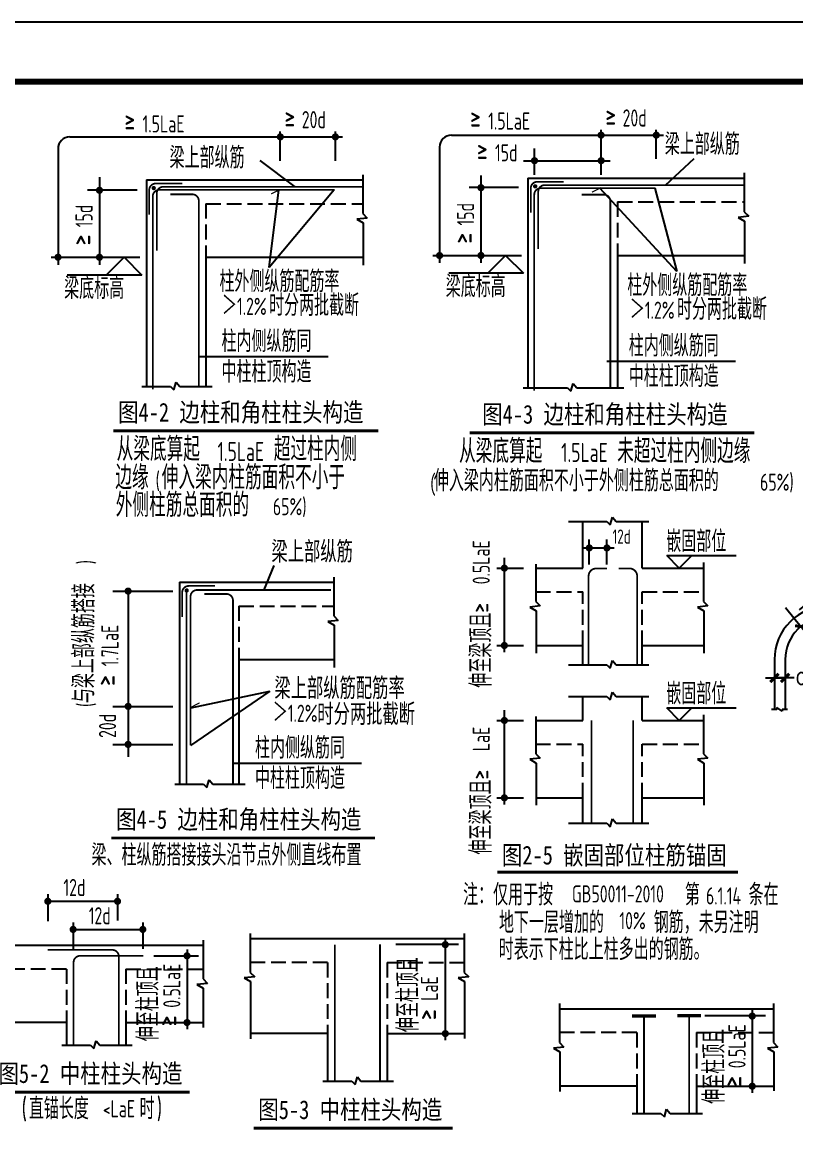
# Model space of a CAD drawing. Extents: x 250899 to 571870, y 268083 to 317384.
# Drawn here: x 470606 to 483609, y 295121 to 313733 of the extents above; entities that cross this region are included whole.
import ezdxf

# ---------------------------------------------------------------- set-up
doc = ezdxf.new("R2010")
doc.units = 0
doc.header["$LTSCALE"] = 1000
doc.header["$MEASUREMENT"] = 0
doc.linetypes.add('DASH', pattern=[0.35, 0.25, -0.1])
for name, color, linetype in [('PUB_TITLE', 4, 'Continuous'), ('TEXT', 7, 'Continuous'), ('文字', 7, 'Continuous'), ('标注', 3, 'Continuous'), ('轮廓', 2, 'Continuous'), ('轮廓1', 30, 'Continuous'), ('钢筋1', 1, 'Continuous')]:
    doc.layers.add(name, color=color, linetype=linetype)
doc.styles.add('-宋体', font='SimSun.ttf', dxfattribs={"width": 0.8})
doc.styles.add('_HZTXT', font='gs_txt.shx', dxfattribs={"width": 0.8, "bigfont": 'gs_hztxt.shx'})
doc.styles.add('_TXT', font='TXT', dxfattribs={"width": 1.028571})
doc.styles.add('BW_Rein', font='Tssdeng.shx', dxfattribs={"width": 0.7, "bigfont": 'hztxt.shx'})
doc.styles.add('DIM_FONT', font='SIMPLEX.shx', dxfattribs={"width": 0.8})
doc.dimstyles.new('AXIS', dxfattribs={"dimtxt": 300, "dimasz": 1, "dimexe": 250, "dimexo": 300, "dimgap": 150, "dimtad": 1, "dimdec": 0, "dimzin": 0, "dimdsep": 46, "dimtxsty": 'DIM_FONT', "dimblk": '_DIMX', "dimcen": 0.9, "dimse1": 1, "dimse2": 1, "dimclrt": 7, "dimadec": 0, "dimazin": 0, "dimtfac": 1, "dimtdec": 0, "dimtix": 1, "dimtmove": 2, "dimatfit": 3, "dimldrblk": '_DIMX', "dimfxl": 1, "dimtolj": 1, "dimtzin": 0, "dimarcsym": 0})
doc.dimstyles.new('NORMAL', dxfattribs={"dimtxt": 300, "dimasz": 1, "dimexe": 250, "dimexo": 300, "dimgap": 150, "dimtad": 1, "dimdec": 0, "dimzin": 0, "dimdsep": 46, "dimtxsty": 'DIM_FONT', "dimblk": '_DIMX', "dimcen": -100, "dimdle": 100, "dimclrt": 7, "dimadec": 0, "dimazin": 0, "dimtfac": 0.001125, "dimtdec": 0, "dimtix": 1, "dimtmove": 2, "dimatfit": 3, "dimldrblk": '_DIMX', "dimfxl": 1, "dimtolj": 1, "dimtzin": 0, "dimarcsym": 0})

# ---------------------------------------------------------------- blocks, each defined once
blk = doc.blocks.new('_DIMX')
blk.add_line((-150, 0), (150, 0))
at = {"const_width": 50}
blk.add_lwpolyline([(-70, -70), (70, 70)], dxfattribs=at)
blk = doc.blocks.new('*D154')
at = {"layer": 'Defpoints', "color": 0, "transparency": 16777216}
for p in [(483695, 303580), (484150, 303022)]:
    blk.add_point(p, dxfattribs=at)
at = {"layer": '标注', "color": 0, "lineweight": -2, "transparency": 16777216}
for p, q in [((483437, 303897), (483694, 303581)), ((484150, 303022), (483695, 303580))]:
    blk.add_line(p, q, dxfattribs=at)
at = {"layer": '标注', "color": 0, "lineweight": -2, "transparency": 16777216, "rotation": 309.1914597175174}
blk.add_blockref('_DIMX', (483695, 303580), dxfattribs=at)
at = {"layer": '标注', "color": 7, "transparency": 16777216, "insert": (483817, 303945), "char_height": 350, "attachment_point": 5, "rotation": 309.1915, "style": 'DIM_FONT'}
blk.add_mtext('\\A1;r', dxfattribs=at)
blk = doc.blocks.new('*D153')
at = {"layer": 'Defpoints', "color": 0, "transparency": 16777216}
for p in [(483249, 302715), (483249, 302552), (483429, 302552)]:
    blk.add_point(p, dxfattribs=at)
at = {"layer": '标注', "color": 0, "lineweight": -2, "transparency": 16777216}
for p, q in [((483248, 302715), (483247, 302715)), ((483429, 302715), (483249, 302715)), ((483430, 302715), (483431, 302715))]:
    blk.add_line(p, q, dxfattribs=at)
blk.add_blockref('_DIMX', (483249, 302715), dxfattribs=at)
at = {"layer": '标注', "color": 0, "lineweight": -2, "transparency": 16777216, "rotation": 180}
blk.add_blockref('_DIMX', (483429, 302715), dxfattribs=at)
at = {"layer": '标注', "color": 7, "transparency": 16777216, "insert": (483702, 302754), "char_height": 300, "attachment_point": 5, "style": 'DIM_FONT'}
blk.add_mtext('\\A1;d', dxfattribs=at)

msp = doc.modelspace()

# ---------------------------------------------------------------- linework, layer by layer
at = {"layer": 'PUB_TITLE'}
msp.add_lwpolyline([(448275.8, 271733.2), (507675.8, 271733.2), (507675.8, 313733.2), (448275.8, 313733.2)], close=True, dxfattribs=at)
at = {"layer": 'PUB_TITLE', "const_width": 100}
msp.add_lwpolyline([(450775.8, 272733.2), (506675.8, 272733.2), (506675.8, 312733.2), (450775.8, 312733.2)], close=True, dxfattribs=at)
at = {"layer": '文字', "const_width": 30}
for points in [[(473296.2, 311021.8), (472852.2, 311021.8, 0.4142136), (472742.2, 310911.8), (472742.2, 310500.4)], [(479708, 311050.9), (479264, 311050.9, 0.4142136), (479154, 310940.9), (479154, 310529.4)], [(473850, 304260.1), (473406, 304260.1, 0.4142136), (473296, 304150.1), (473296, 303738.7)]]:
    msp.add_lwpolyline(points, format="xyb", dxfattribs=at)
at = {"layer": '文字', "const_width": 36}
for points in [[(472799.6, 310945.6, 1), (472835.6, 310945.6, 1)], [(479211.5, 310974.7, 1), (479247.5, 310974.7, 1)], [(473353.4, 304183.9, 1), (473389.4, 304183.9, 1)]]:
    msp.add_lwpolyline(points, format="xyb", close=True, dxfattribs=at)
at = {"layer": '文字', "const_width": 50}
for points in [[(472138.8, 306866.1), (476594.5, 306866.1)], [(478129.9, 306831.7), (482908.9, 306831.7)], [(472105.5, 300024.8), (476538.6, 300024.8)], [(478595.2, 299448.7), (482637.2, 299448.7)], [(470128.4, 295753.9), (473419.8, 295753.9)], [(474495, 295147), (477841.8, 295147)]]:
    msp.add_lwpolyline(points, dxfattribs=at)
at = {"layer": '标注'}
for p, q in [((471409.2, 311805.3), (475992.6, 311805.3)), ((474944.9, 311405.6), (474944.9, 311894.2)), ((475871, 311405.6), (475871, 311894.2)), ((477821, 311834.4), (481384.4, 311834.4)), ((480336.8, 311165.1), (480336.8, 311923.2)), ((481262.9, 311434.6), (481262.9, 311923.2)), ((471209.2, 311605.3), (471209.2, 309657.4)), ((477621, 311634.4), (477621, 309686.4)), ((479216.7, 311165.1), (479216.7, 311610)), ((475195.2, 310966.4), (474607, 311410.8)), ((479031.2, 311403.1), (480486.3, 311403.1)), ((481417.6, 310995.5), (481897.8, 311439.8)), ((482743.5, 311199.3), (482743.5, 310545.8)), ((471905.6, 311127.2), (471905.6, 309657.4)), ((476331.7, 311170.2), (476331.7, 310516.7)), ((478317.4, 311156.2), (478317.4, 309686.4)), ((471704.8, 310914.7), (472539, 310914.7)), ((474756.5, 309611), (474922.2, 310914.1)), ((475848.6, 310914.1), (474756.5, 309611)), ((478116.6, 310958.3), (478950.8, 310958.3)), ((481611.6, 309545.7), (480314.1, 310943.2)), ((481240.5, 310943.2), (481611.6, 309545.7)), ((476331.7, 310516.7), (476406.8, 310441.6)), ((482818.6, 310470.6), (482641.9, 310452.9)), ((482743.5, 310545.8), (482818.6, 310470.6)), ((476406.8, 310441.6), (476230.1, 310423.9)), ((476230.1, 310423.9), (476336.1, 310362)), ((476336.1, 310362), (476336.1, 309651)), ((482641.9, 310452.9), (482747.9, 310391)), ((482747.9, 310391), (482747.9, 309680.1)), ((471095.1, 309783.1), (472584, 309783.1)), ((472318.1, 309783.8), (472018.1, 309483.8)), ((472318.1, 309783.8), (472618.1, 309483.8)), ((477507, 309812.1), (478995.8, 309812.1)), ((478730, 309812.8), (478430, 309512.8)), ((478730, 309812.8), (479030, 309512.8)), ((472618.1, 309483.8), (471364.9, 309483.8)), ((479030, 309512.8), (477776.7, 309512.8)), ((473586.7, 308114.4), (475749, 308114.4)), ((480430.9, 308038.3), (482593.2, 308038.3)), ((473156.5, 307553.1), (473195.4, 307683.9)), ((473195.4, 307683.9), (473255.4, 307609.7)), ((472616.9, 307609.7), (473100, 307609.7)), ((473100, 307609.7), (473156.5, 307553.1)), ((473255.4, 307609.7), (473799.8, 307609.7)), ((479028.8, 307587.6), (479772.3, 307587.6)), ((479772.3, 307587.6), (479828.8, 307531)), ((479828.8, 307531), (479867.7, 307661.8)), ((479867.7, 307661.8), (479927.7, 307587.6)), ((479927.7, 307587.6), (480716.7, 307587.6)), ((479788.7, 305340.8), (480431.7, 305340.8)), ((480431.7, 305340.8), (480488.2, 305284.2)), ((480488.2, 305284.2), (480527.1, 305415)), ((480527.1, 305415), (480587.2, 305340.8)), ((480587.2, 305340.8), (481136.7, 305340.8)), ((480045.6, 304898.4), (480557.2, 304898.4)), ((480137.7, 304618.8), (480137.7, 305038.1)), ((480434.3, 304618.8), (480434.3, 305038.1)), ((478711.1, 303146.5), (478711.1, 304732.9)), ((481438.9, 304769.1), (482604, 304769.1)), ((481648.9, 304559.1), (481438.9, 304769.1)), ((481858.9, 304769.1), (481648.9, 304559.1)), ((474671.5, 304192.2), (474840.1, 304601.5)), ((478582.3, 304559.1), (479032.9, 304559.1)), ((479238.1, 304626.7), (479238.1, 303998.6)), ((482056.3, 304652.1), (482056.3, 303998.6)), ((475844.3, 304408.5), (475844.3, 303755)), ((472131.2, 304173.4), (473137.7, 304173.4)), ((472387.1, 304172.8), (472387.1, 301386.3)), ((479238.1, 303998.6), (479313.3, 303923.4)), ((482056.3, 303998.6), (482131.4, 303923.4)), ((475844.3, 303755), (475919.4, 303679.8)), ((479313.3, 303923.4), (479136.5, 303905.7)), ((479136.5, 303905.7), (479242.5, 303843.8)), ((479242.5, 303843.8), (479242.5, 303132.8)), ((482131.4, 303923.4), (481954.6, 303905.7)), ((481954.6, 303905.7), (482060.7, 303843.8)), ((482060.7, 303843.8), (482060.7, 303132.8)), ((475919.4, 303679.8), (475742.6, 303662.2)), ((475742.6, 303662.2), (475848.7, 303600.2)), ((475848.7, 303600.2), (475848.7, 302889.3)), ((478582.3, 303259.1), (479032.9, 303259.1)), ((479788.7, 302934.1), (480431.7, 302934.1)), ((480431.7, 302934.1), (480488.2, 302877.6)), ((480488.2, 302877.6), (480527.1, 303008.4)), ((480527.1, 303008.4), (480587.2, 302934.1)), ((480587.2, 302934.1), (481136.7, 302934.1)), ((474767.2, 302491.5), (473436.2, 301581.4)), ((473442.9, 302210.9), (474767.2, 302491.5)), ((480488.2, 302344.8), (480527.1, 302475.6)), ((480527.1, 302475.6), (480587.2, 302401.3)), ((479788.7, 302401.3), (480431.7, 302401.3)), ((480431.7, 302401.3), (480488.2, 302344.8)), ((480587.2, 302401.3), (481136.7, 302401.3)), ((472131.2, 302236.1), (473137.7, 302236.1)), ((478711.1, 300587.3), (478711.1, 302173.8)), ((481438.9, 302209.9), (482604, 302209.9)), ((481648.9, 301999.9), (481438.9, 302209.9)), ((481858.9, 302209.9), (481648.9, 301999.9)), ((482056.3, 302092.9), (482056.3, 301439.4)), ((483289, 302186.6), (483200.4, 302186.6)), ((483289, 302217.1), (483289, 302186.6)), ((483381.8, 302157.1), (483289, 302217.1)), ((483381.8, 302186.6), (483381.8, 302157.1)), ((483468.3, 302186.6), (483381.8, 302186.6)), ((478582.3, 301999.9), (479032.9, 301999.9)), ((479238.1, 302067.5), (479238.1, 301439.4)), ((472131.2, 301597.1), (473137.7, 301597.1)), ((479313.3, 301364.2), (479136.5, 301346.6)), ((479136.5, 301346.6), (479242.5, 301284.7)), ((479238.1, 301439.4), (479313.3, 301364.2)), ((482131.4, 301364.2), (481954.6, 301346.6)), ((481954.6, 301346.6), (482060.7, 301284.7)), ((482056.3, 301439.4), (482131.4, 301364.2)), ((474149.9, 301282.6), (476312.1, 301282.6)), ((479242.5, 301284.7), (479242.5, 300573.7)), ((482060.7, 301284.7), (482060.7, 300573.7)), ((473710.3, 300873.1), (473749.2, 301003.9)), ((473749.2, 301003.9), (473809.2, 300929.7)), ((473170.7, 300929.7), (473653.8, 300929.7)), ((473653.8, 300929.7), (473710.3, 300873.1)), ((473809.2, 300929.7), (474353.6, 300929.7)), ((478582.3, 300699.9), (479032.9, 300699.9)), ((479788.7, 300271.6), (480431.7, 300271.6)), ((480431.7, 300271.6), (480488.2, 300215.1)), ((480488.2, 300215.1), (480527.1, 300345.9)), ((480527.1, 300345.9), (480587.2, 300271.6)), ((480587.2, 300271.6), (481136.7, 300271.6)), ((470983.9, 298961.9), (472247.6, 298961.9)), ((471037.8, 299079.7), (471037.8, 298628.3)), ((472208.9, 299078.6), (472208.9, 298638.3)), ((471463.4, 298605.7), (471463.4, 298154.3)), ((472634.5, 298604.7), (472634.5, 298164.4)), ((471409.5, 298487.9), (472673.2, 298487.9)), ((474440.2, 298420.7), (474440.2, 297767.2)), ((478035.8, 298420.7), (478035.8, 297767.2)), ((473646.2, 298310.7), (473646.2, 297657.2)), ((477941.9, 298237.1), (476883.9, 298237.1)), ((477718.1, 298338), (477718.1, 296628.9)), ((472817.7, 298044.5), (473570.6, 298044.5)), ((473377.6, 298149.8), (473377.6, 296814.2)), ((473646.2, 297657.2), (473721.4, 297582)), ((474515.3, 297692.1), (474338.5, 297674.4)), ((474338.5, 297674.4), (474444.6, 297612.5)), ((474440.2, 297767.2), (474515.3, 297692.1)), ((474444.6, 297612.5), (474444.6, 296647.5)), ((478110.9, 297692.1), (477934.1, 297674.4)), ((477934.1, 297674.4), (478040.2, 297612.5)), ((478035.8, 297767.2), (478110.9, 297692.1)), ((478040.2, 297612.5), (478040.2, 296657.8)), ((473721.4, 297582), (473544.6, 297564.3)), ((473544.6, 297564.3), (473650.6, 297502.4)), ((473650.6, 297502.4), (473650.6, 296843.1)), ((479637.6, 297241.2), (479637.6, 296587.7)), ((483233.1, 297241.2), (483233.1, 296587.7)), ((482876.4, 297137.4), (482876.4, 295744.7)), ((483100.2, 297036.5), (482081.3, 297036.5)), ((471272.7, 296545.1), (471755.8, 296545.1)), ((471755.8, 296545.1), (471812.3, 296488.5)), ((471812.3, 296488.5), (471851.2, 296619.3)), ((471851.2, 296619.3), (471911.2, 296545.1)), ((471911.2, 296545.1), (472455.5, 296545.1)), ((479712.7, 296512.6), (479535.9, 296494.9)), ((479535.9, 296494.9), (479642, 296433)), ((479637.6, 296587.7), (479712.7, 296512.6)), ((483308.3, 296512.6), (483131.5, 296494.9)), ((483131.5, 296494.9), (483237.6, 296433)), ((483233.1, 296587.7), (483308.3, 296512.6)), ((479642, 296433), (479642, 295763.3)), ((483237.6, 296433), (483237.6, 295773.6)), ((475662.2, 295938.2), (476145.3, 295938.2)), ((476145.3, 295938.2), (476201.8, 295881.7)), ((476201.8, 295881.7), (476240.7, 296012.5)), ((476240.7, 296012.5), (476300.7, 295938.2)), ((476300.7, 295938.2), (476845.1, 295938.2)), ((480859.6, 295394.8), (481342.7, 295394.8)), ((481342.7, 295394.8), (481399.2, 295338.2)), ((481399.2, 295338.2), (481438.1, 295469)), ((481438.1, 295469), (481498.1, 295394.8)), ((481498.1, 295394.8), (482042.4, 295394.8))]:
    msp.add_line(p, q, dxfattribs=at)
at = {"layer": '标注', "const_width": 60}
for points in [[(474914.9, 311805.3, 1), (474974.9, 311805.3, 1)], [(475841, 311805.3, 1), (475901, 311805.3, 1)], [(480306.8, 311834.4, 1), (480366.8, 311834.4, 1)], [(481232.9, 311834.4, 1), (481292.9, 311834.4, 1)], [(479186.7, 311405.4, 1), (479246.7, 311405.4, 1)], [(480306.8, 311405.4, 1), (480366.8, 311405.4, 1)], [(471875.6, 310908.3, 1), (471935.6, 310908.3, 1)], [(478287.4, 310951.9, 1), (478347.4, 310951.9, 1)], [(471179.2, 309783.1, 1), (471239.2, 309783.1, 1)], [(471875.6, 309783.1, 1), (471935.6, 309783.1, 1)], [(477591, 309812.1, 1), (477651, 309812.1, 1)], [(478287.4, 309812.1, 1), (478347.4, 309812.1, 1)], [(480107.7, 304898.4, 1), (480167.7, 304898.4, 1)], [(480404.3, 304898.4, 1), (480464.3, 304898.4, 1)], [(478681.1, 304559.1, 1), (478741.1, 304559.1, 1)], [(472357.1, 304173.4, 1), (472417.1, 304173.4, 1)], [(478681.1, 303259.1, 1), (478741.1, 303259.1, 1)], [(472357.1, 302236.1, 1), (472417.1, 302236.1, 1)], [(478681.1, 301999.9, 1), (478741.1, 301999.9, 1)], [(472357.1, 301597.1, 1), (472417.1, 301597.1, 1)], [(478681.1, 300699.9, 1), (478741.1, 300699.9, 1)], [(471007.8, 298961.9, 1), (471067.8, 298961.9, 1)], [(472178.9, 298961.9, 1), (472238.9, 298961.9, 1)], [(471433.4, 298487.9, 1), (471493.4, 298487.9, 1)], [(472604.5, 298487.9, 1), (472664.5, 298487.9, 1)], [(477688.1, 298232.8, 1), (477748.1, 298232.8, 1)], [(473347.6, 298044.5, 1), (473407.6, 298044.5, 1)], [(482846.4, 297032.2, 1), (482906.4, 297032.2, 1)], [(473347.6, 296923.5, 1), (473407.6, 296923.5, 1)], [(477688.1, 296738.2, 1), (477748.1, 296738.2, 1)], [(482846.4, 295854, 1), (482906.4, 295854, 1)]]:
    msp.add_lwpolyline(points, format="xyb", close=True, dxfattribs=at)
at = {"layer": '标注'}
for centre in [(471409.2, 311605.3), (477821, 311634.4)]:
    msp.add_arc(centre, 200, 90, 180, dxfattribs=at)
at = {"layer": '轮廓'}
for p, q in [((472694.9, 311083.1), (476331.7, 311083.1)), ((472694.9, 311083.1), (472694.9, 307609.7)), ((479106.7, 311112.1), (482743.5, 311112.1)), ((479106.7, 311112.1), (479106.7, 307587.6)), ((473694.9, 309783.1), (476336.1, 309783.1)), ((473694.9, 309783.1), (473694.9, 307609.7)), ((480611.8, 309812.1), (482747.9, 309812.1)), ((480611.8, 309812.1), (480611.8, 307587.6)), ((480026.6, 304559.1), (480026.6, 305340.8)), ((481026.6, 304559.1), (481026.6, 305340.8)), ((479238.1, 304559.1), (480026.6, 304559.1)), ((481026.6, 304559.1), (482056.3, 304559.1)), ((473248.7, 304321.3), (475844.3, 304321.3)), ((473248.7, 304321.3), (473248.7, 300929.7)), ((479242.5, 303259.1), (480026.6, 303259.1)), ((480026.6, 302934.1), (480026.6, 303259.1)), ((481026.6, 302934.1), (481026.6, 303259.1)), ((481026.6, 303259.1), (482060.7, 303259.1)), ((474248.7, 303021.3), (475848.7, 303021.3)), ((474248.7, 303021.3), (474248.7, 300929.7)), ((483249.9, 303022.4), (483249.9, 302186.6)), ((483429.9, 303022.4), (483429.9, 302186.6)), ((480026.6, 301999.9), (480026.6, 302401.3)), ((481026.6, 301999.9), (481026.6, 302401.3)), ((479238.1, 301999.9), (480026.6, 301999.9)), ((481026.6, 301999.9), (482056.3, 301999.9)), ((479242.5, 300699.9), (480026.6, 300699.9)), ((480026.6, 300271.6), (480026.6, 300699.9)), ((481026.6, 300271.6), (481026.6, 300699.9)), ((481026.6, 300699.9), (482060.7, 300699.9)), ((470050.6, 298223.5), (473646.2, 298223.5)), ((474440.2, 298333.5), (478035.8, 298333.5)), ((479637.6, 297154), (483233.1, 297154)), ((471350.6, 296923.5), (470055.1, 296923.5)), ((471350.6, 296923.5), (471350.6, 296545.1)), ((472350.6, 296923.5), (473650.6, 296923.5)), ((472350.6, 296923.5), (472350.6, 296545.1)), ((475740.2, 296738.2), (474444.6, 296738.2)), ((475740.2, 296738.2), (475740.2, 295938.2)), ((476740.2, 296738.2), (476740.2, 295938.2)), ((476740.2, 296738.2), (478040.2, 296738.2)), ((480937.6, 295854), (479642, 295854)), ((480937.6, 295854), (480937.6, 295394.8)), ((481937.6, 295854), (481937.6, 295394.8)), ((481937.6, 295854), (483237.6, 295854))]:
    msp.add_line(p, q, dxfattribs=at)
for radius in [900, 720]:
    msp.add_arc((484149.9, 303022.4), radius, 90, 180, dxfattribs=at)
at = {"layer": '轮廓1', "linetype": 'DASH'}
for p, q in [((473694.9, 310683.1), (476331.7, 310683.1)), ((473694.9, 310683.1), (473694.9, 309783.1)), ((480611.8, 310712.1), (482743.5, 310712.1)), ((480611.8, 310712.1), (480611.8, 309812.1)), ((479238.1, 304159.1), (480026.6, 304159.1)), ((480026.6, 303259.1), (480026.6, 304159.1)), ((481026.6, 304159.1), (482056.3, 304159.1)), ((481026.6, 303259.1), (481026.6, 304159.1)), ((474248.7, 303921.3), (475844.3, 303921.3)), ((474248.7, 303921.3), (474248.7, 303021.3)), ((479238.1, 301599.9), (480026.6, 301599.9)), ((480026.6, 300699.9), (480026.6, 301599.9)), ((481026.6, 301599.9), (482056.3, 301599.9)), ((481026.6, 300699.9), (481026.6, 301599.9)), ((471350.6, 297823.5), (470055.1, 297823.5)), ((471350.6, 297823.5), (471350.6, 296923.5)), ((472350.6, 297823.5), (473646.2, 297823.5)), ((472350.6, 297823.5), (472350.6, 296923.5)), ((475740.2, 297933.5), (474444.6, 297933.5)), ((475740.2, 297933.5), (475740.2, 296738.2)), ((476740.2, 297933.5), (478035.8, 297933.5)), ((476740.2, 297933.5), (476740.2, 296738.2)), ((480937.6, 296754), (479642, 296754)), ((480937.6, 296754), (480937.6, 295854)), ((481937.6, 296754), (483233.1, 296754)), ((481937.6, 296754), (481937.6, 295854))]:
    msp.add_line(p, q, dxfattribs=at)
at = {"layer": '钢筋1', "const_width": 30}
for points in [[(472801.4, 307562), (472801.4, 310805.4, -0.4142136), (472911.4, 310915.4), (475858.4, 310915.4)], [(473574.9, 307609.7), (473574.9, 310730.6, 0.4142136), (473464.9, 310840.6), (473094.9, 310840.6)], [(479213.2, 307540), (479213.2, 310834.5, -0.4142136), (479323.2, 310944.5), (481250.3, 310944.5)], [(480491.8, 307587.6), (480491.8, 310725, 0.4142136), (480381.8, 310835), (480011.8, 310835)], [(473368.7, 300929.7), (473368.7, 304172.8, -0.0069987), (473368.7, 304175.9, -0.0069987)], [(473436.2, 301581.4), (473436.2, 304081.5, -0.4124601), (473546.2, 304192.2), (475796.9, 304192.2)], [(474149.5, 300929.7), (474149.5, 304015.3, 0.4142136), (474039.5, 304125.3), (473669.5, 304125.3)], [(472230.6, 296545.1), (472230.6, 298034.5, 0.4142136), (472120.6, 298144.5), (471033.7, 298144.5)], [(471470.6, 296545.1), (471470.6, 297934.5, -0.4142136), (471580.6, 298044.5), (472645.3, 298044.5)]]:
    msp.add_lwpolyline(points, format="xyb", dxfattribs=at)
at = {"layer": '钢筋1', "linetype": 'DASH', "const_width": 30}
for points in [[(472868.3, 309894.1), (472868.3, 310855.8, -0.4124601), (472978.3, 310966.4), (476331.7, 310966.4)], [(479280.1, 309923.2), (479280.1, 310884.8, -0.4124601), (479390.1, 310995.5), (482743.5, 310995.5)]]:
    msp.add_lwpolyline(points, format="xyb", dxfattribs=at)
at = {"layer": '钢筋1'}
for points, const_width in [([(474939.5, 310923.1), (474790.3, 310845.6)], 20), ([(480331.4, 310952.1), (480182.2, 310874.6)], 20), ([(473588.4, 302295.7), (473439.2, 302218.2)], 20), ([(480176.6, 300271.6), (480176.6, 301999.9)], 30), ([(480876.6, 300271.6), (480876.6, 301999.9)], 30), ([(475860.2, 295938.2), (475860.2, 298234.9)], 30), ([(476620.2, 295938.2), (476620.2, 298240.7)], 30), ([(480857.9, 297034.3), (481257.3, 297034.3)], 60), ([(481617.9, 297040.1), (482017.3, 297040.1)], 60), ([(481817.6, 295394.8), (481817.6, 297040.1)], 30), ([(481057.6, 295394.8), (481057.6, 297034.3)], 30)]:
    msp.add_lwpolyline(points, dxfattribs=dict(at, const_width=const_width))
for points in [[(480434.3, 304553.4, 30, 30, 0), (480253.6, 304553.4, 30, 30, 0.4142136), (480126.1, 304425.9, 30, 30, 0), (480126.1, 302934.1, 30, 30, 0), (480126.1, 302934.1, 0, 0, 0)], [(480634.1, 304553.4, 30, 30, 0), (480814.8, 304553.4, 30, 30, -0.4142136), (480942.3, 304425.9, 30, 30, 0), (480942.3, 302934.1, 30, 30, 0), (480942.3, 302934.1, 0, 0, 0)]]:
    msp.add_lwpolyline(points, format="xyseb", dxfattribs=at)

# ---------------------------------------------------------------- texts
at = {"layer": 'TEXT', "style": 'BW_Rein', "width": 0.7}
for s, height, rotation, p in [('15d', 288, 360, (478553, 311394.5)), ('15d', 288, 90, (471790.8, 310286.7)), ('15d', 288, 90, (478202.6, 310315.7)), ('柱外侧纵筋配筋率', 360, 360, (473921.9, 309196.2)), ('柱外侧纵筋配筋率', 360, 360, (480777, 309130.9)), ('＞', 360, 360, (473965, 308796)), ('时分两批截断', 360, 360, (474756.6, 308796)), ('1.2%', 288, 360, (474216.8, 308813.9)), ('＞', 360, 360, (480820.1, 308730.7)), ('1.2%', 288, 360, (481071.9, 308748.6)), ('时分两批截断', 360, 360, (481611.6, 308730.7)), ('12d', 240, 360, (480527.7, 304969.4)), ('伸至柱顶且', 360, 90, (482414.5, 295559.2))]:
    msp.add_text(s, height=height, rotation=rotation, dxfattribs=at).set_placement(p)
at = {"layer": '文字'}
for s, height, rotation, style, width, p in [('≥', 400, 360, 'BW_Rein', 0.7, (472325.8, 311867.2)), ('1.5LaE', 288, 360, 'BW_Rein', 0.7, (472630.1, 311879.3)), ('≥', 400, 360, 'BW_Rein', 0.7, (475015.5, 311918.2)), ('20d', 288, 360, 'BW_Rein', 0.7, (475305.7, 311950.7)), ('≥', 400, 360, 'BW_Rein', 0.7, (478134.5, 311915.9)), ('1.5LaE', 288, 360, 'BW_Rein', 0.7, (478438.8, 311928)), ('≥', 400, 360, 'BW_Rein', 0.7, (480407.4, 311947.3)), ('20d', 288, 360, 'BW_Rein', 0.7, (480697.6, 311979.7)), ('梁上部纵筋', 360, 360, 'BW_Rein', 0.7, (481407.3, 311502.1)), ('梁上部纵筋', 360, 360, 'BW_Rein', 0.7, (473084.3, 311275.2)), ('≥', 400, 360, 'BW_Rein', 0.7, (478249.1, 311371.2)), ('≥', 400, 90, 'BW_Rein', 0.7, (471814.1, 309982.8)), ('≥', 400, 90, 'BW_Rein', 0.7, (478226, 310011.8)), ('梁底标高', 360, 360, 'BW_Rein', 0.7, (471312.9, 309080.8)), ('梁底标高', 360, 360, 'BW_Rein', 0.7, (477724.7, 309109.8)), ('柱内侧纵筋同', 360, 360, 'BW_Rein', 0.7, (473956.8, 308191.2)), ('柱内侧纵筋同', 360, 360, 'BW_Rein', 0.7, (480801, 308115.1)), ('中柱柱顶构造', 360, 360, 'BW_Rein', 0.7, (473956.8, 307677.9)), ('中柱柱顶构造', 360, 360, 'BW_Rein', 0.7, (480801, 307601.8)), ('图4-2 边柱和角柱柱头构造', 315, 360, '-宋体', 0.8, (472218.7, 307021.3)), ('图4-3 边柱和角柱柱头构造', 315, 360, '-宋体', 0.8, (478338.2, 306986.9)), ('从梁底算起', 400, 360, 'BW_Rein', 0.7, (472194.3, 306358.9)), ('超过柱内侧', 400, 360, 'BW_Rein', 0.7, (474835.4, 306358.9)), ('从梁底算起', 400, 360, 'BW_Rein', 0.7, (477949.4, 306324.5)), ('未超过柱内侧边缘', 400, 360, 'BW_Rein', 0.7, (480606.2, 306324.5)), ('1.5LaE', 320, 360, 'BW_Rein', 0.7, (473889.6, 306358.9)), ('1.5LaE', 320, 360, 'BW_Rein', 0.7, (479665.1, 306342.9)), ('边缘', 400, 360, 'BW_Rein', 0.7, (472171.9, 305882.8)), ('(', 288, 360, 'BW_Rein', 0.7, (472848.7, 305882.8)), ('伸入梁内柱筋面积不小于', 400, 360, 'BW_Rein', 0.7, (472952.5, 305882.8)), ('伸入梁内柱筋面积不小于外侧柱筋总面积的', 360, 360, 'BW_Rein', 0.7, (477526.3, 305848)), ('65%)', 288, 360, 'BW_Rein', 0.7, (483007, 305858.7)), ('(', 288, 360, '_TXT', 0.6, (477449.9, 305848)), ('外侧柱筋总面积的', 400, 360, 'BW_Rein', 0.7, (472179.8, 305420)), ('65%)', 288, 360, 'BW_Rein', 0.7, (474820.2, 305447.5)), ('嵌固部位', 360, 360, 'BW_Rein', 0.7, (481432.1, 304829.6)), ('梁上部纵筋', 360, 360, '_HZTXT', 0.8, (474796, 304653.4)), ('0.5LaE', 288, 90, 'BW_Rein', 0.7, (478465.5, 304287.1)), (')', 288, 90, 'BW_Rein', 0.7, (471822.6, 304623.3)), ('与梁上部纵筋搭接', 360, 90, 'BW_Rein', 0.7, (471822.6, 302291.4)), ('伸至梁顶且≥', 360, 90, 'BW_Rein', 0.7, (478497.6, 302551.2)), ('1.7LaE', 288, 90, 'BW_Rein', 0.7, (472225.7, 302909.2)), ('≥', 400, 90, 'BW_Rein', 0.7, (472225.7, 302582)), ('梁上部纵筋配筋率', 360, 360, '_HZTXT', 0.8, (474846.4, 302358.5)), ('嵌固部位', 360, 360, 'BW_Rein', 0.7, (481432.1, 302270.5)), ('(', 288, 90, 'BW_Rein', 0.7, (471822.6, 302226.4)), ('＞', 360, 360, 'BW_Rein', 0.7, (474819.3, 301958.3)), ('时分两批截断', 360, 360, '_HZTXT', 0.8, (475567.2, 301922.7)), ('20d', 288, 90, 'BW_Rein', 0.7, (472185.1, 301705.5)), ('1.2%', 288, 360, 'BW_Rein', 0.7, (475071.1, 301976.2)), ('柱内侧纵筋同', 360, 360, 'BW_Rein', 0.7, (474520, 301359.4)), ('LaE', 288, 90, 'BW_Rein', 0.7, (478465.5, 301483.6)), ('中柱柱顶构造', 360, 360, 'BW_Rein', 0.7, (474520, 300846.1)), ('伸至梁顶且≥', 360, 90, 'BW_Rein', 0.7, (478497.6, 299747.7)), ('图4-5 边柱和角柱柱头构造', 315, 360, '-宋体', 0.8, (472185.4, 300180)), ('梁、柱纵筋搭接接头沿节点外侧直线布置', 360, 360, 'BW_Rein', 0.7, (471772, 299557.1)), ('图2-5 嵌固部位柱筋锚固', 315, 360, '-宋体', 0.8, (478668.2, 299579.5)), ('12d', 288, 360, 'BW_Rein', 0.7, (471299.8, 299048.7)), ('注：仅用于按', 360, 360, 'BW_Rein', 0.7, (478016.8, 298891.9)), ('第', 360, 360, 'BW_Rein', 0.7, (481744.9, 298891.9)), ('条在', 360, 360, 'BW_Rein', 0.7, (482814.7, 298891.9)), ('GB50011-2010', 288, 360, 'BW_Rein', 0.7, (479847, 298941.5)), ('6.1.14', 288, 360, 'BW_Rein', 0.7, (482099.1, 298907.7)), ('12d', 288, 360, 'BW_Rein', 0.7, (471725.5, 298574.8)), ('地下一层增加的', 360, 360, 'BW_Rein', 0.7, (478620, 298425.6)), ('10%', 288, 360, 'BW_Rein', 0.7, (480643.5, 298491.7)), ('钢筋，未另注明', 360, 360, 'BW_Rein', 0.7, (481220.4, 298425.6)), ('时表示下柱比上柱多出的钢筋。', 360, 360, 'BW_Rein', 0.7, (478615.9, 297973.1)), ('伸至柱顶且', 360, 90, 'BW_Rein', 0.7, (477271.4, 296763.3)), ('伸至柱顶且', 360, 90, 'BW_Rein', 0.7, (472901, 296610.8)), ('0.5LaE', 288, 90, 'BW_Rein', 0.7, (473265.6, 297172.7)), ('LaE', 288, 90, 'BW_Rein', 0.7, (477595.7, 297289.7)), ('≥', 400, 90, 'BW_Rein', 0.7, (477623.5, 296966.1)), ('≥', 400, 90, 'BW_Rein', 0.7, (473258.8, 296862.5)), ('0.5LaE', 288, 90, 'BW_Rein', 0.7, (482764.4, 296155.4)), ('图5-2 中柱柱头构造', 315, 360, '-宋体', 0.8, (470208.3, 295909.1)), ('≥', 400, 90, 'BW_Rein', 0.7, (482757.6, 295845.2)), ('(', 360, 360, 'BW_Rein', 0.7, (470597.3, 295297.4)), ('直锚长度', 360, 360, 'BW_Rein', 0.7, (470718.8, 295297.4)), ('<LaE', 288, 360, 'BW_Rein', 0.7, (471960.8, 295331.9)), ('时', 360, 360, 'BW_Rein', 0.7, (472579.4, 295297.4)), (')', 360, 360, 'BW_Rein', 0.7, (472869, 295300.8)), ('图5-3 中柱柱头构造', 315, 360, '-宋体', 0.8, (474574.9, 295302.2))]:
    msp.add_text(s, height=height, rotation=rotation, dxfattribs=dict(at, style=style, width=width)).set_placement(p)

# ---------------------------------------------------------------- dimensions: what is measured, and where the dimension line sits
at = {"layer": '标注'}
dim = msp.add_radius_dim(center=(484149.9, 303022.4), mpoint=(483695, 303580.5), text='r', dimstyle='NORMAL', override={"dimtxt": 350}, dxfattribs=at)
dim.commit()
dim.dimension.update_dxf_attribs({"geometry": '*D154', "text_midpoint": (483817.1, 303945)})
dim = msp.add_linear_dim(base=(483249.3, 302715), p1=(483429.3, 302552.5), p2=(483249.3, 302552.5), angle=180, text='d', dimstyle='AXIS', dxfattribs=at)
dim.commit()
dim.dimension.update_dxf_attribs({"geometry": '*D153', "text_midpoint": (483702.4, 302754.1), "dimtype": 129})

doc.saveas('drawing.dxf')
